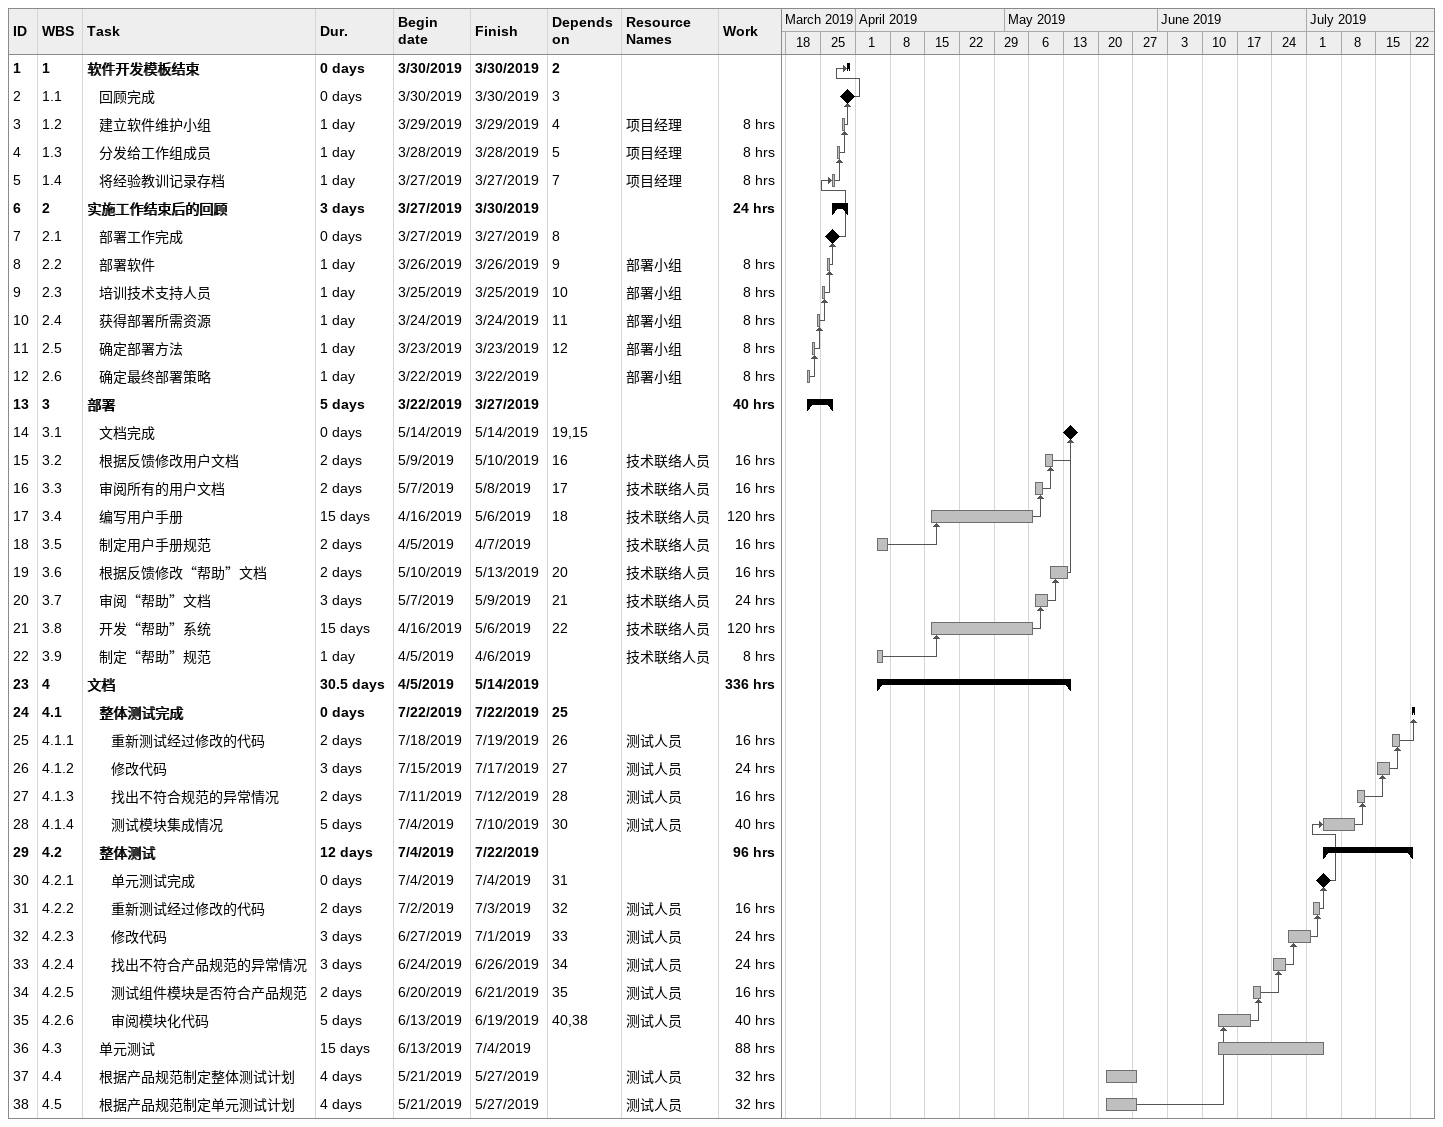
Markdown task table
| ID | WBS | Task | Duration | Start | Finish | Predecessors | Resources | Work (h) |
|---|---|---|---|---|---|---|---|---|
| 1 | 1 | **软件开发模板结束** | 0d | 2019-03-30 | 2019-03-30 | 2 |  |  |
| 2 | 1.1 | 回顾完成 | 0d | 2019-03-30 | 2019-03-30 | 3 |  |  |
| 3 | 1.2 | 建立软件维护小组 | 1d | 2019-03-29 | 2019-03-29 | 4 | 项目经理 | 8 |
| 4 | 1.3 | 分发给工作组成员 | 1d | 2019-03-28 | 2019-03-28 | 5 | 项目经理 | 8 |
| 5 | 1.4 | 将经验教训记录存档 | 1d | 2019-03-27 | 2019-03-27 | 7 | 项目经理 | 8 |
| 6 | 2 | **实施工作结束后的回顾** | 3d | 2019-03-27 | 2019-03-30 |  |  | 24 |
| 7 | 2.1 | 部署工作完成 | 0d | 2019-03-27 | 2019-03-27 | 8 |  |  |
| 8 | 2.2 | 部署软件 | 1d | 2019-03-26 | 2019-03-26 | 9 | 部署小组 | 8 |
| 9 | 2.3 | 培训技术支持人员 | 1d | 2019-03-25 | 2019-03-25 | 10 | 部署小组 | 8 |
| 10 | 2.4 | 获得部署所需资源 | 1d | 2019-03-24 | 2019-03-24 | 11 | 部署小组 | 8 |
| 11 | 2.5 | 确定部署方法 | 1d | 2019-03-23 | 2019-03-23 | 12 | 部署小组 | 8 |
| 12 | 2.6 | 确定最终部署策略 | 1d | 2019-03-22 | 2019-03-22 |  | 部署小组 | 8 |
| 13 | 3 | **部署** | 5d | 2019-03-22 | 2019-03-27 |  |  | 40 |
| 14 | 3.1 | 文档完成 | 0d | 2019-05-14 | 2019-05-14 | 19, 15 |  |  |
| 15 | 3.2 | 根据反馈修改用户文档 | 2d | 2019-05-09 | 2019-05-10 | 16 | 技术联络人员 | 16 |
| 16 | 3.3 | 审阅所有的用户文档 | 2d | 2019-05-07 | 2019-05-08 | 17 | 技术联络人员 | 16 |
| 17 | 3.4 | 编写用户手册 | 15d | 2019-04-16 | 2019-05-06 | 18 | 技术联络人员 | 120 |
| 18 | 3.5 | 制定用户手册规范 | 2d | 2019-04-05 | 2019-04-07 |  | 技术联络人员 | 16 |
| 19 | 3.6 | 根据反馈修改“帮助”文档 | 2d | 2019-05-10 | 2019-05-13 | 20 | 技术联络人员 | 16 |
| 20 | 3.7 | 审阅“帮助”文档 | 3d | 2019-05-07 | 2019-05-09 | 21 | 技术联络人员 | 24 |
| 21 | 3.8 | 开发“帮助”系统 | 15d | 2019-04-16 | 2019-05-06 | 22 | 技术联络人员 | 120 |
| 22 | 3.9 | 制定“帮助”规范 | 1d | 2019-04-05 | 2019-04-06 |  | 技术联络人员 | 8 |
| 23 | 4 | **文档** | 30.5d | 2019-04-05 | 2019-05-14 |  |  | 336 |
| 24 | 4.1 | **整体测试完成** | 0d | 2019-07-22 | 2019-07-22 | 25 |  |  |
| 25 | 4.1.1 | 重新测试经过修改的代码 | 2d | 2019-07-18 | 2019-07-19 | 26 | 测试人员 | 16 |
| 26 | 4.1.2 | 修改代码 | 3d | 2019-07-15 | 2019-07-17 | 27 | 测试人员 | 24 |
| 27 | 4.1.3 | 找出不符合规范的异常情况 | 2d | 2019-07-11 | 2019-07-12 | 28 | 测试人员 | 16 |
| 28 | 4.1.4 | 测试模块集成情况 | 5d | 2019-07-04 | 2019-07-10 | 30 | 测试人员 | 40 |
| 29 | 4.2 | **整体测试** | 12d | 2019-07-04 | 2019-07-22 |  |  | 96 |
| 30 | 4.2.1 | 单元测试完成 | 0d | 2019-07-04 | 2019-07-04 | 31 |  |  |
| 31 | 4.2.2 | 重新测试经过修改的代码 | 2d | 2019-07-02 | 2019-07-03 | 32 | 测试人员 | 16 |
| 32 | 4.2.3 | 修改代码 | 3d | 2019-06-27 | 2019-07-01 | 33 | 测试人员 | 24 |
| 33 | 4.2.4 | 找出不符合产品规范的异常情况 | 3d | 2019-06-24 | 2019-06-26 | 34 | 测试人员 | 24 |
| 34 | 4.2.5 | 测试组件模块是否符合产品规范 | 2d | 2019-06-20 | 2019-06-21 | 35 | 测试人员 | 16 |
| 35 | 4.2.6 | 审阅模块化代码 | 5d | 2019-06-13 | 2019-06-19 | 40, 38 | 测试人员 | 40 |
| 36 | 4.3 | 单元测试 | 15d | 2019-06-13 | 2019-07-04 |  |  | 88 |
| 37 | 4.4 | 根据产品规范制定整体测试计划 | 4d | 2019-05-21 | 2019-05-27 |  | 测试人员 | 32 |
| 38 | 4.5 | 根据产品规范制定单元测试计划 | 4d | 2019-05-21 | 2019-05-27 |  | 测试人员 | 32 |
